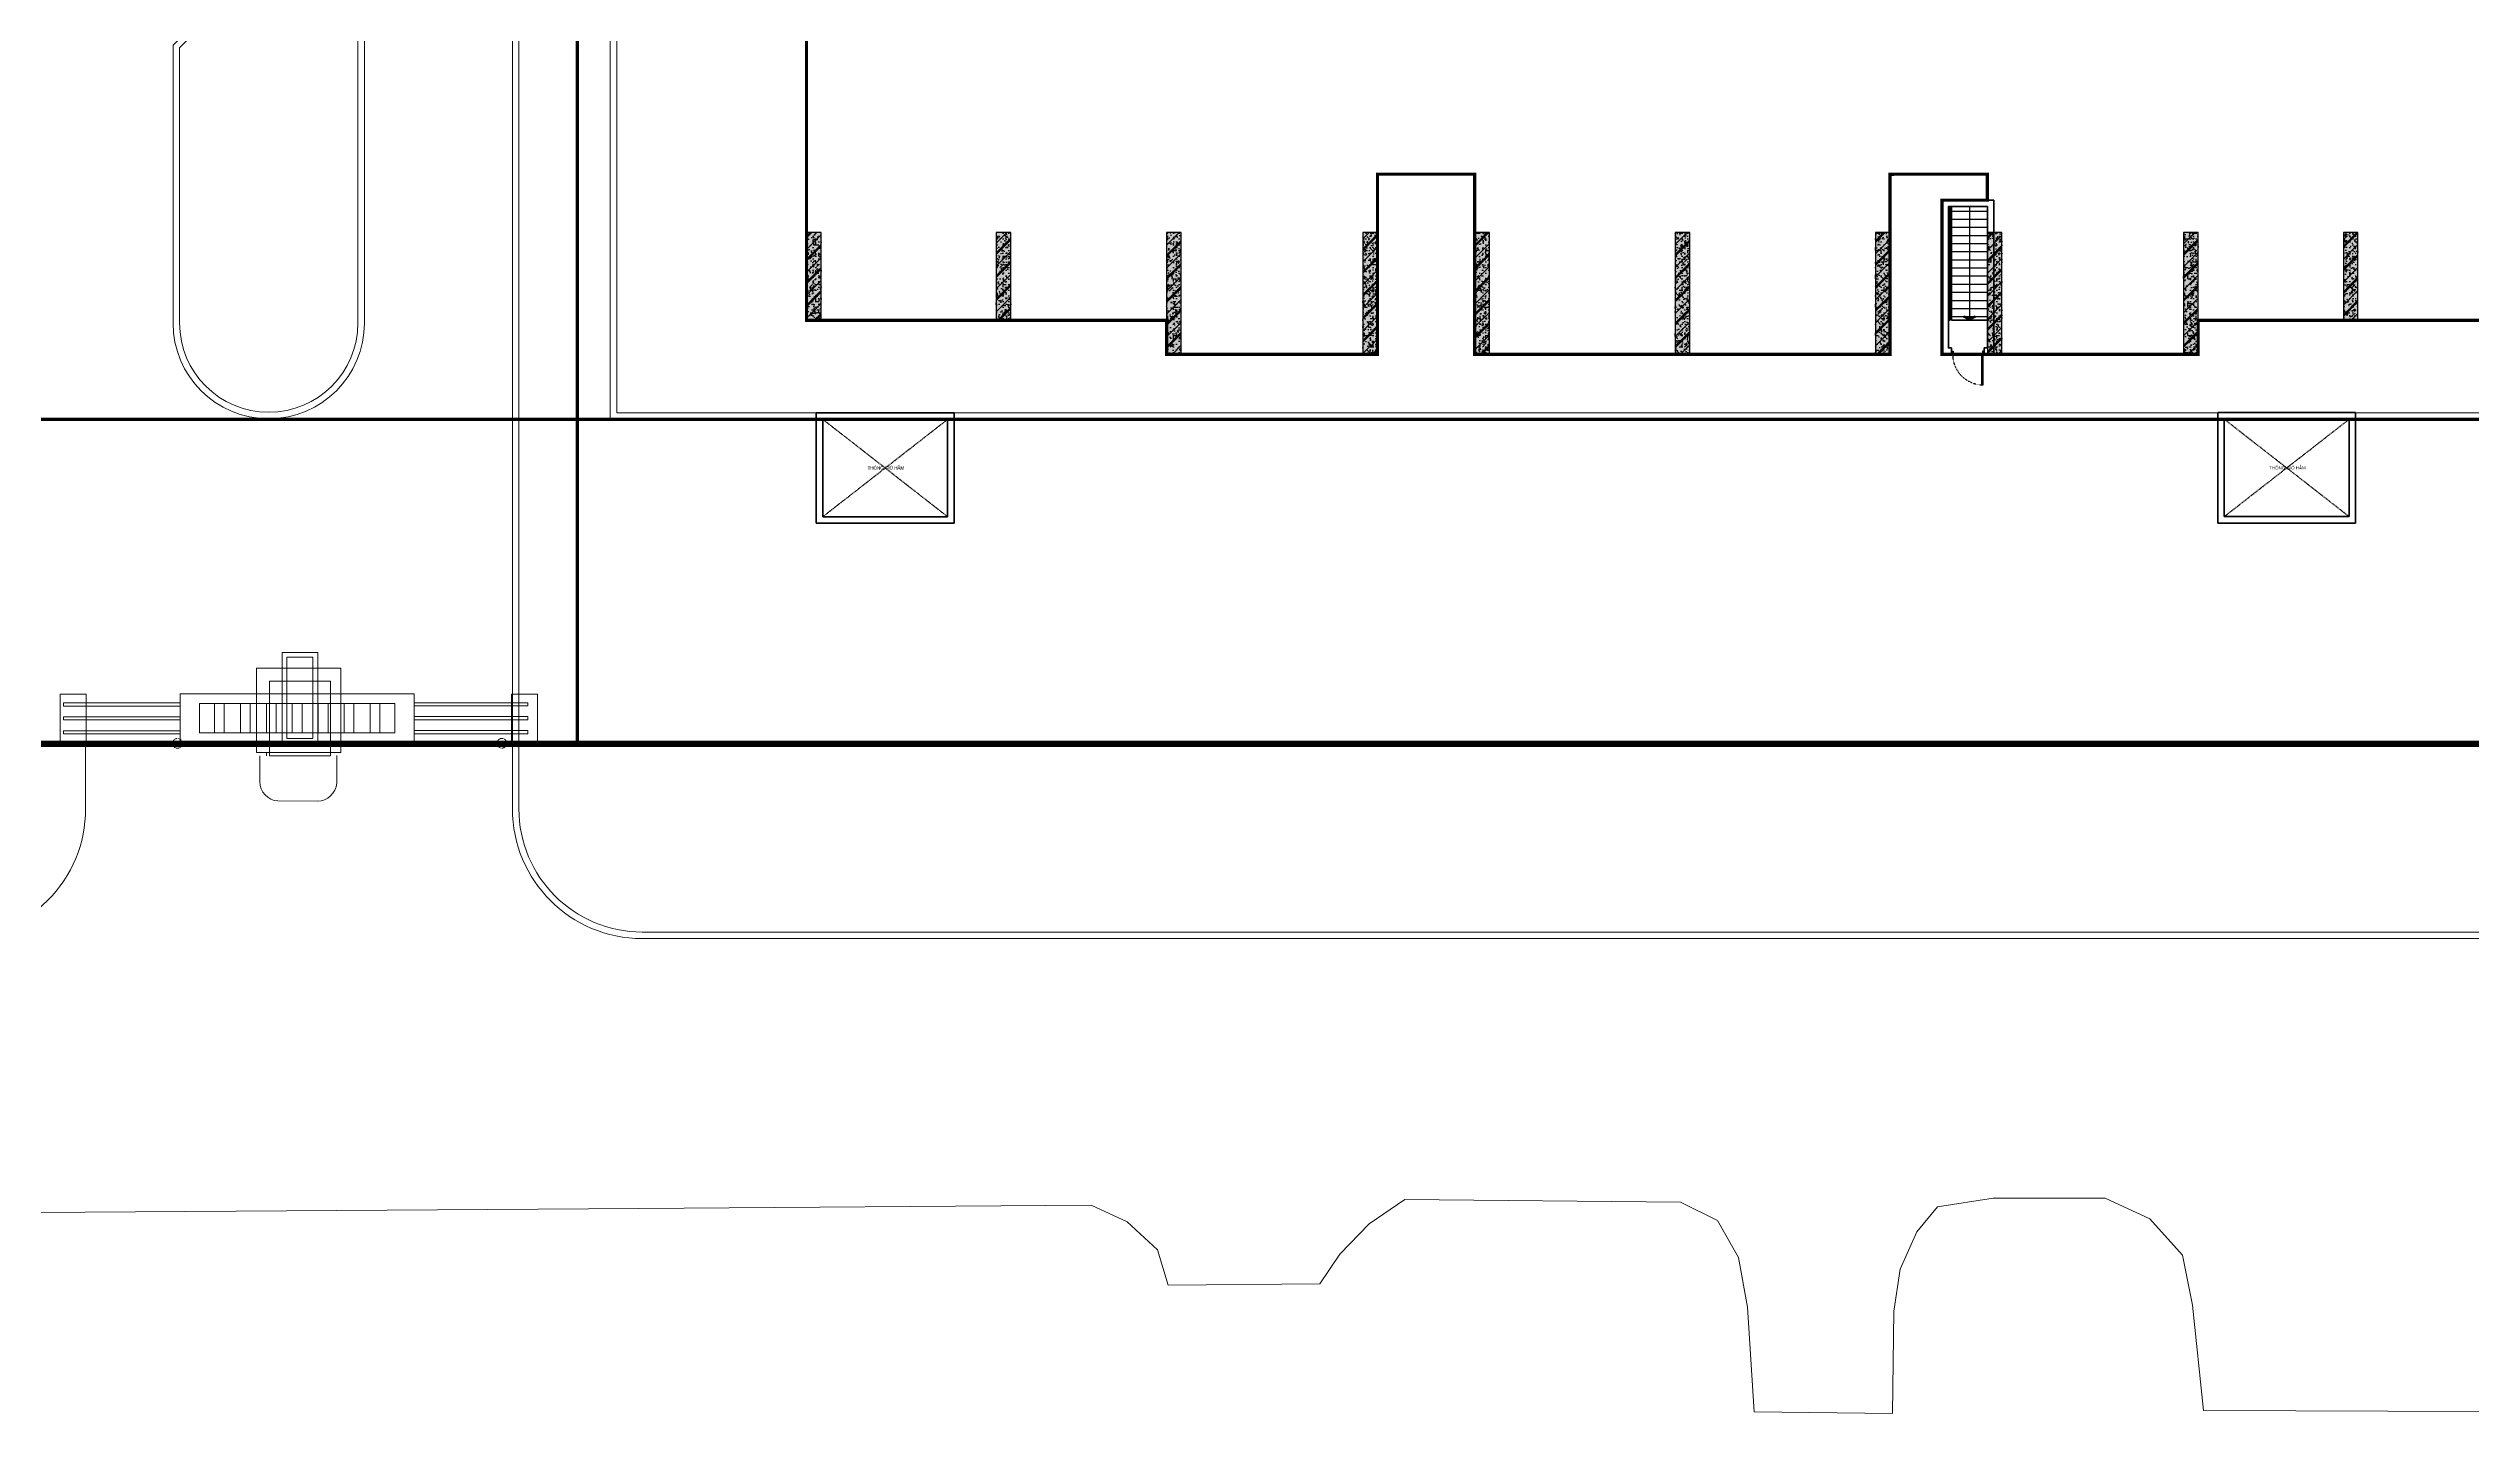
# Model space of a CAD drawing. Header units: millimetres. Extents: x 379264 to 1158416, y -283062 to 356890.
# Drawn here: x 1103129 to 1104623, y -7410 to -6569 of the extents above; entities that cross this region are included whole.
import ezdxf
from ezdxf.enums import TextEntityAlignment as Align
from ezdxf.xclip import XClip

# ---------------------------------------------------------------- set-up
doc = ezdxf.new("R2010")
doc.units = ezdxf.units.MM
doc.header["$XCLIPFRAME"] = 0
for name, pattern in [('keyplan TANG 1$0$Core 1A$0$Hidden10.5', [1.5, 1, -0.5]), ('keyplan TANG 1$0$HTT Hidden 10.5', [1.5, 1, -0.5]), ('keyplan TANG 1$0$mb tang 1 TWC$0$Hidden10.5', [1.5, 1, -0.5]), ('keyplan TANG 1$0$mb tang 1 TWC$0$Hidden21', [3, 2, -1]), ('keyplan TANG 1$0$MB_Luoi truc$1$HTT Center', [13, 10, -1, 1, -1]), ('keyplan TANG 1$0$Ranh dat$0$HTT Divide', [18, 10, -2, 1, -2, 1, -2]), ('keyplan TANG 1$0$Ranh dat$0$HTT Hidden 21', [3, 2, -1])]:
    doc.linetypes.add(name, pattern=pattern)
for name, color, linetype in [('CHI TIET THANG SAN VUON$0$DnW', 20, 'Continuous'), ('keyplan TANG 1$0$Concrete Line', 250, 'Continuous'), ('keyplan TANG 1$0$mb tang 1 TWC$0$Door', 250, 'Continuous'), ('keyplan TANG 1$0$mb tang 1 TWC$0$Staircase', 250, 'Continuous'), ('keyplan TANG 1$0$mb tang 1 TWC$0$Staircase Break', 250, 'Continuous'), ('keyplan TANG 1$0$mb tang 1 TWC$0$Staircase Direction', 250, 'Continuous'), ('keyplan TANG 1$0$mb tang 1 TWC$0$Staircase Hidden', 250, 'keyplan TANG 1$0$mb tang 1 TWC$0$Hidden21'), ('keyplan TANG 1$0$MB_Cot tang 1$0$Concrete Hatch', 250, 'Continuous'), ('keyplan TANG 1$0$MB_Cot tang 1$0$Concrete Line', 250, 'Continuous'), ('keyplan TANG 1$0$MB_Cot tang 1$0$Concrete Solid', 250, 'Continuous'), ('keyplan TANG 1$0$Opening Hidden', 250, 'keyplan TANG 1$0$Core 1A$0$Hidden10.5'), ('keyplan TANG 1$0$Opening Line', 250, 'Continuous'), ('keyplan TANG 1$0$Opening Text', 250, 'Continuous')]:
    doc.layers.add(name, color=color, linetype=linetype)
for name, color, linetype, lineweight in [('keyplan TANG 1$0$Hatch vat lieu', 250, 'Continuous', 5), ('keyplan TANG 1$0$mb tang 1 TWC$0$Net cat Tuong', 250, 'Continuous', 40), ('keyplan TANG 1$0$MB_Luoi truc$1$Luoi Truc', 250, 'keyplan TANG 1$0$MB_Luoi truc$1$HTT Center', 9), ('keyplan TANG 1$0$Net cat Tuong', 250, 'Continuous', 40), ('keyplan TANG 1$0$Net Thay khac', 250, 'Continuous', 15), ('keyplan TANG 1$0$Net thay Tuong', 250, 'Continuous', 20), ('keyplan TANG 1$0$Ranh dat$0$CGXD', 250, 'keyplan TANG 1$0$Ranh dat$0$HTT Hidden 21', 40), ('keyplan TANG 1$0$Ranh dat$0$Ranh dat', 250, 'keyplan TANG 1$0$Ranh dat$0$HTT Divide', 40)]:
    doc.layers.add(name, color=color, linetype=linetype, lineweight=lineweight)
doc.styles.add('keyplan TANG 1$0$VNI-HelveC', font='VHELVCN_0.TTF')

# ---------------------------------------------------------------- blocks, each defined once
blk = doc.blocks.new('*U1376')
at = {"layer": 'keyplan TANG 1$0$Opening Hidden'}
for p, q in [((0, 0), (3850, 3000)), ((3850, 0), (0, 3000))]:
    blk.add_line(p, q, dxfattribs=at)
at = {"layer": 'keyplan TANG 1$0$Opening Line'}
blk.add_lwpolyline([(0, 0), (3850, 5.684341886080801e-14), (3850, 3000), (0, 3000)], close=True, dxfattribs=at)
at = {"layer": 'keyplan TANG 1$0$Opening Text', "style": 'keyplan TANG 1$0$VNI-HelveC'}
blk.add_attdef('OPENING', text='', height=100, dxfattribs=at).set_placement((1947.269837250002, 1503.210084781982), align=Align.MIDDLE_CENTER)
blk = doc.blocks.new('keyplan TANG 1$0$A$Cec98b088')
at = {"layer": 'keyplan TANG 1$0$Net cat Tuong'}
for p, q in [((42948.53515204491, -1800.000698770928), (38699.50788332132, -1800.000698770928)), ((38699.50788332132, -1800.000698770928), (38699.50788332132, -5203.410133761355)), ((42748.53515204491, -2000.000698770928), (38899.50788332132, -2000.000698770928)), ((38899.50788332132, -2000.000698770928), (38899.50788332132, -5003.410133761355)), ((42748.53515204491, -5003.410133761355), (42748.53515204491, -2000.000698770928)), ((42948.53515204491, -5203.410133761355), (42948.53515204491, -1800.000698770928)), ((86151.67577267741, -1796.590187467001), (81902.64850395381, -1796.590187467001)), ((81902.64850395381, -1796.590187467001), (81902.64850395381, -5199.999622457428)), ((85951.67577267741, -1996.590187467001), (82102.64850395381, -1996.590187467001)), ((82102.64850395381, -1996.590187467001), (82102.64850395381, -4999.999622457428)), ((85951.67577267741, -4999.999622457428), (85951.67577267741, -1996.590187467001)), ((86151.67577267741, -5199.999622457428), (86151.67577267741, -1796.590187467001)), ((38699.50788332132, -5203.410133761355), (42948.53515204491, -5203.410133761355)), ((38899.50788332132, -5003.410133761355), (42748.53515204491, -5003.410133761355)), ((81902.64850395381, -5199.999622457428), (86151.67577267741, -5199.999622457428)), ((82102.64850395381, -4999.999622457428), (85951.67577267741, -4999.999622457428))]:
    blk.add_line(p, q, dxfattribs=at)
at = {"layer": 'keyplan TANG 1$0$Opening Line'}
for p in [(38899.50788332132, -5003.410133761355), (82102.64850395381, -4999.999622457428)]:
    blk.add_blockref('*U1376', p, dxfattribs=at).add_auto_attribs({'OPENING': 'THOÂNG GIOÙ HAÀM'})
blk = doc.blocks.new('keyplan TANG 1$0$mb tang 1 TWC$0$Arrow 60')
at = {"linetype": 'ByBlock', "lineweight": -2}
h = blk.add_hatch(color=0, dxfattribs=at)
h.paths.add_polyline_path([(1.875, 0.9375000000000001), (1.651393202249892, 1.384713595499924), (0, 0.5590169943748364), (-1.651393202250176, 1.384713595499924), (-1.875, 0.9375000000001494), (0, 0)], flags=17)
h.paths.add_polyline_path([(1.651393202249892, 1.384713595499925), (1.875, 0.9375), (0, 0), (-1.875, 0.9375000000001492), (-1.651393202250176, 1.384713595499925), (0, 0.5590169943748364)])
blk.add_hatch(color=0, dxfattribs=at).paths.add_polyline_path([(1.651393202249892, 1.384713595499925), (1.875, 0.9375), (0, 0), (-1.875, 0.9375000000001492), (-1.651393202250176, 1.384713595499925), (0, 0.5590169943748364)])
at = {"color": 0, "linetype": 'ByBlock', "lineweight": -2}
blk.add_lwpolyline([(1.651393202249892, 1.384713595499925), (1.875, 0.9375), (0, 0), (-1.875, 0.9375000000001492), (-1.651393202250176, 1.384713595499925), (0, 0.5590169943748364)], close=True, dxfattribs=at)
blk = doc.blocks.new('keyplan TANG 1$0$mb tang 1 TWC$0$Dot')
at = {"linetype": 'ByBlock', "lineweight": -2}
h = blk.add_hatch(color=0, dxfattribs=at)
edge = h.paths.add_edge_path()
edge.add_arc((0, 0), 0.5, 0, 360)
at = {"color": 0, "linetype": 'ByBlock', "lineweight": -2}
blk.add_line((-1.110223024625157e-16, -1), (5.551115123125783e-17, 1), dxfattribs=at)
blk.add_circle((0, 0), 0.5, dxfattribs=at)
blk = doc.blocks.new('*U172')
at = {"layer": 'keyplan TANG 1$0$mb tang 1 TWC$0$Staircase'}
h = blk.add_hatch(dxfattribs=at)
h.set_pattern_fill('_USER', color=256, scale=250, angle=90, pattern_type=0)
h.set_pattern_definition([(90, (2200, 2550), (-250, 1.530808498934192e-14), [])])
h.paths.add_polyline_path([(1200, 2550), (4950, 2550), (4950, 1450), (1200, 1450)])
h.paths.add_polyline_path([(1200, 1400), (4950, 1400), (4950, 1350), (1200, 1350)])
h.paths.add_polyline_path([(1200, 1200), (4950, 1200), (4950, 1150), (1200, 1150)])
h.paths.add_polyline_path([(1200, 1100), (4950.000000000001, 1100), (4950.000000000001, 0), (1200, 0)])
for p, q in [((0, 0), (0, 2550)), ((0, 2550), (6150, 2550)), ((1200, 1450), (1200, 2550)), ((4950, 1450), (4950, 2550)), ((1100, 1100), (1100, 1450)), ((1100, 1450), (5050, 1450)), ((1100, 1100), (5050, 1100)), ((1150, 1150), (1150, 1400)), ((1150, 1400), (5000, 1400)), ((1150, 1150), (5000, 1150)), ((1200, 1150), (1200, 1400)), ((1200, 1400), (1200, 1350)), ((1200, 1350), (4950, 1350)), ((1200, 1200), (4950, 1200)), ((1200, 1200), (1200, 1150)), ((1200, 0), (1200, 1100)), ((4950, 1150), (4950, 1400)), ((4950, 0), (4950, 1100)), ((5000, 1150), (5000, 1400)), ((5050, 1100), (5050, 1450)), ((0, 0), (6150, 0))]:
    blk.add_line(p, q, dxfattribs=at)
for points in [[(1200, 2550), (4950, 2550), (4950, 1450), (1200, 1450)], [(1200, 1400), (4950, 1400), (4950, 1350), (1200, 1350)], [(1200, 1200), (4950, 1200), (4950, 1150), (1200, 1150)], [(1200, 1100), (4950.000000000001, 1100), (4950.000000000001, 0), (1200, 0)]]:
    blk.add_lwpolyline(points, close=True, dxfattribs=at)
at = {"layer": 'keyplan TANG 1$0$mb tang 1 TWC$0$Staircase Break'}
for p, q in [((1597.852911065573, 1350), (1847.852911065573, 2550)), ((1700, 1350), (1950, 2550))]:
    blk.add_line(p, q, dxfattribs=at)
at = {"layer": 'keyplan TANG 1$0$mb tang 1 TWC$0$Staircase Direction'}
for p, q in [((599.9999999999999, 550), (599.9999999999997, 2000)), ((599.9999999999997, 2000), (5550.000000000002, 2000)), ((5550.000000000001, 550), (5550.000000000002, 2000)), ((599.9999999999999, 550), (5550.000000000001, 550))]:
    blk.add_line(p, q, dxfattribs=at)
at = {"layer": 'keyplan TANG 1$0$mb tang 1 TWC$0$Staircase Hidden'}
for p, q in [((6150, 2550), (6150, 0)), ((6150.000000000001, 1200), (6150.000000000001, 1350))]:
    blk.add_line(p, q, dxfattribs=at)
for centre, start, end in [((1200, 1350), 90, 180), ((4950.000000000001, 1350), 7.016709298534877e-15, 90), ((1200, 1200), 180, 270), ((4950.000000000001, 1200), 270, 7.016709298534877e-15)]:
    blk.add_arc(centre, 1200, start, end, dxfattribs=at)
at = {"layer": 'keyplan TANG 1$0$mb tang 1 TWC$0$Staircase Direction', "yscale": 100, "zscale": 100}
for name, p, xscale, rotation in [('keyplan TANG 1$0$mb tang 1 TWC$0$Arrow 60', (1835.416666666667, 2000), 100, 270), ('keyplan TANG 1$0$mb tang 1 TWC$0$Dot', (4950, 2000), 100, 270), ('keyplan TANG 1$0$mb tang 1 TWC$0$Arrow 60', (4950, 550), -100, 90)]:
    blk.add_blockref(name, p, dxfattribs=dict(at, xscale=xscale, rotation=rotation))
blk = doc.blocks.new('keyplan TANG 1$0$mb tang 1 TWC$0$Door 1000-1')
at = {"color": 0, "linetype": 'ByBlock'}
blk.add_lwpolyline([(30, 100), (75, 100), (75, 1040.000000000015), (30, 1040.000000000015)], close=True, dxfattribs=at)
for points in [[(50, 55), (30, 55), (30, 100), (0, 100), (0, 0), (50, 0), (50, 55)], [(950.0000000000146, 55), (970.0000000000146, 55), (970.0000000000146, 100), (1000.000000000015, 100), (1000.000000000015, 0), (950.0000000000146, 0), (950.0000000000146, 55)]]:
    blk.add_lwpolyline(points, dxfattribs=at)
at = {"color": 0, "linetype": 'keyplan TANG 1$0$mb tang 1 TWC$0$Hidden10.5'}
blk.add_arc((30, 100), 940.0000000000146, 0, 90, dxfattribs=at)
blk = doc.blocks.new('*U1422')
at = {"layer": 'keyplan TANG 1$0$mb tang 1 TWC$0$Door'}
blk.add_blockref('keyplan TANG 1$0$mb tang 1 TWC$0$Door 1000-1', (0, 0), dxfattribs=at)
blk = doc.blocks.new('*U38')
at = {"layer": 'keyplan TANG 1$0$MB_Cot tang 1$0$Concrete Hatch'}
h = blk.add_hatch(dxfattribs=at)
h.set_pattern_fill('CONCRETE', color=256, scale=50, style=0, pattern_type=2)
h.set_pattern_definition([(45, (100, -2150), (-176.7766952966369, 176.7766952966369), []), (45, (100, -2100), (-353.5533905932737, 353.5533905932738), []), (49.99999999999999, (100, -2150), (358.6300913003767, -31.37606749129755), [37.5, -412.5]), (355, (100, -2150), (-69.3756668065, 376.0960668500059), [30, -330]), (100.4514, (129.88584, -2152.614669999999), (289.2546908570108, 344.7197710304768), [31.870095, -350.571056]), (46.18420000000001, (100, -2050), (533.6205243128222, -82.75950716450905), [56.25, -618.75]), (96.6356, (144.4683725, -2056.8966535), (467.3313527743517, 487.0589354502209), [47.805144, -525.8565]), (351.1842, (100, -2050), (467.3309725668136, 487.0593004626623), [45, -495]), (21, (150, -2075), (298.4535260592309, -201.3094453326694), [37.5, -412.5]), (326.0000000000001, (150, -2075), (121.6576659607909, 362.5750225234265), [30, -330]), (71.4514, (174.8711165, -2091.775803), (420.111314290745, 161.2652483549762), [31.870095, -350.571056]), (37.50000000000001, (100, -2150), (6.079927658645334, 166.4469269156558), [0, -326, 0, -335, 0, -331.25]), (7.499999999999999, (100, -2150), (131.5347687210743, 197.2058559411801), [0, -191, 0, -318.5, 0, -126.25]), (327.5, (-11.5, -2150), (266.9112180862045, -11.2774358671899), [0, -125, 0, -390, 0, -517.5]), (317.5, (-61.5, -2150), (291.5930846711931, 50.05249116615882), [0, -162.5, 0, -259, 0, -367.5]), (0, (275, -1975), (0, 875), [87.5, -787.5]), (0, (537.5, -1800), (0, 875), [87.5, -787.5]), (0, (362.5, -1450), (0, 875), [87.5, -350, 87.5, -350]), (90, (275, -1975), (-875, 5.35782974626967e-14), [87.5, -787.5]), (90, (362.5, -1450), (-875, 5.35782974626967e-14), [87.5, -787.5]), (90, (625, -1800), (-875, 5.35782974626967e-14), [87.5, -787.5]), (90, (800, -1537.5), (-875, 5.35782974626967e-14), [87.5, -787.5]), (135, (362.5, -1975), (-875.016357447105, 8.881784197001252e-14), [123.76, -1113.7]), (135, (450, -1450), (-875.016357447105, 8.881784197001252e-14), [123.76, -1113.7]), (45, (537.5, -1800), (8.881784197001252e-14, 875.016357447105), [123.76, -247.485, 123.76, -742.455]), (0, (-75, -2150), (87.5, 87.5), [-175, 0])])
h.paths.add_polyline_path([(-150, 300), (-150, -2400), (300, -2400), (300, 300)])
at = {"layer": 'keyplan TANG 1$0$MB_Cot tang 1$0$Concrete Solid'}
blk.add_hatch(color=256, dxfattribs=at).paths.add_polyline_path([(-150, 300), (-150, -2400), (300, -2400), (300, 300)])
at = {"layer": 'keyplan TANG 1$0$MB_Cot tang 1$0$Concrete Line'}
blk.add_lwpolyline([(-150, 300), (-150, -2400), (300, -2400), (300, 300)], close=True, dxfattribs=at)
blk = doc.blocks.new('*U1382')
at = {"layer": 'keyplan TANG 1$0$MB_Cot tang 1$0$Concrete Hatch'}
h = blk.add_hatch(dxfattribs=at)
h.set_pattern_fill('CONCRETE', color=256, scale=50, style=0, pattern_type=2)
h.set_pattern_definition([(45, (0, -1100), (-176.7766952966369, 176.7766952966369), []), (45, (0, -1050), (-353.5533905932737, 353.5533905932738), []), (49.99999999999999, (0, -1100), (358.6300913003767, -31.37606749129755), [37.5, -412.5]), (355, (0, -1100), (-69.3756668065, 376.0960668500059), [30, -330]), (100.4514, (29.88584, -1102.614669999999), (289.2546908570108, 344.7197710304768), [31.870095, -350.571056]), (46.18420000000001, (0, -999.9999999999995), (533.6205243128222, -82.75950716450905), [56.25, -618.75]), (96.6356, (44.46837249999999, -1006.8966535), (467.3313527743517, 487.0589354502209), [47.805144, -525.8565]), (351.1842, (0, -999.9999999999995), (467.3309725668136, 487.0593004626623), [45, -495]), (21, (50, -1025), (298.4535260592309, -201.3094453326694), [37.5, -412.5]), (326.0000000000001, (50, -1025), (121.6576659607909, 362.5750225234265), [30, -330]), (71.4514, (74.8711165, -1041.775803), (420.111314290745, 161.2652483549762), [31.870095, -350.571056]), (37.50000000000001, (0, -1100), (6.079927658645334, 166.4469269156558), [0, -326, 0, -335, 0, -331.25]), (7.499999999999999, (0, -1100), (131.5347687210743, 197.2058559411801), [0, -191, 0, -318.5, 0, -126.25]), (327.5, (-111.5, -1100), (266.9112180862045, -11.2774358671899), [0, -125, 0, -390, 0, -517.5]), (317.5, (-161.5, -1100), (291.5930846711931, 50.05249116615882), [0, -162.5, 0, -259, 0, -367.5]), (0, (175, -924.9999999999995), (0, 875), [87.5, -787.5]), (0, (437.5, -749.9999999999995), (0, 875), [87.5, -787.5]), (0, (262.5, -399.9999999999995), (0, 875), [87.5, -350, 87.5, -350]), (90, (175, -924.9999999999995), (-875, 5.35782974626967e-14), [87.5, -787.5]), (90, (262.5, -399.9999999999995), (-875, 5.35782974626967e-14), [87.5, -787.5]), (90, (525, -749.9999999999995), (-875, 5.35782974626967e-14), [87.5, -787.5]), (90, (700, -487.4999999999995), (-875, 5.35782974626967e-14), [87.5, -787.5]), (135, (262.5, -924.9999999999995), (-875.016357447105, 8.881784197001252e-14), [123.76, -1113.7]), (135, (350, -399.9999999999995), (-875.016357447105, 8.881784197001252e-14), [123.76, -1113.7]), (45, (437.5, -749.9999999999995), (8.881784197001252e-14, 875.016357447105), [123.76, -247.485, 123.76, -742.455]), (0, (-175, -1100), (87.5, 87.5), [-175, 0])])
h.paths.add_polyline_path([(-200, 1350), (-200, -2400), (250, -2400), (250, 1350)])
at = {"layer": 'keyplan TANG 1$0$MB_Cot tang 1$0$Concrete Solid'}
blk.add_hatch(color=256, dxfattribs=at).paths.add_polyline_path([(-200, 1350), (-200, -2400), (250, -2400), (250, 1350)])
at = {"layer": 'keyplan TANG 1$0$MB_Cot tang 1$0$Concrete Line'}
blk.add_lwpolyline([(-200, 1350), (-200, -2400), (250, -2400), (250, 1350)], close=True, dxfattribs=at)
blk = doc.blocks.new('*U1379')
at = {"layer": 'keyplan TANG 1$0$MB_Cot tang 1$0$Concrete Hatch'}
h = blk.add_hatch(dxfattribs=at)
h.set_pattern_fill('CONCRETE', color=256, scale=50, style=0, pattern_type=2)
h.set_pattern_definition([(45, (-200, -1100), (-176.7766952966369, 176.7766952966369), []), (45, (-200, -1050), (-353.5533905932737, 353.5533905932738), []), (49.99999999999999, (-200, -1100), (358.6300913003767, -31.37606749129755), [37.5, -412.5]), (355, (-200, -1100), (-69.3756668065, 376.0960668500059), [30, -330]), (100.4514, (-170.11416, -1102.614669999999), (289.2546908570108, 344.7197710304768), [31.870095, -350.571056]), (46.18420000000001, (-200, -999.9999999999995), (533.6205243128222, -82.75950716450905), [56.25, -618.75]), (96.6356, (-155.5316275, -1006.8966535), (467.3313527743517, 487.0589354502209), [47.805144, -525.8565]), (351.1842, (-200, -999.9999999999995), (467.3309725668136, 487.0593004626623), [45, -495]), (21, (-150, -1025), (298.4535260592309, -201.3094453326694), [37.5, -412.5]), (326.0000000000001, (-150, -1025), (121.6576659607909, 362.5750225234265), [30, -330]), (71.4514, (-125.1288835, -1041.775803), (420.111314290745, 161.2652483549762), [31.870095, -350.571056]), (37.50000000000001, (-200, -1100), (6.079927658645334, 166.4469269156558), [0, -326, 0, -335, 0, -331.25]), (7.499999999999999, (-200, -1100), (131.5347687210743, 197.2058559411801), [0, -191, 0, -318.5, 0, -126.25]), (327.5, (-311.5, -1100), (266.9112180862045, -11.2774358671899), [0, -125, 0, -390, 0, -517.5]), (317.5, (-361.5, -1100), (291.5930846711931, 50.05249116615882), [0, -162.5, 0, -259, 0, -367.5]), (0, (-25, -924.9999999999995), (0, 875), [87.5, -787.5]), (0, (237.5, -749.9999999999995), (0, 875), [87.5, -787.5]), (0, (62.5, -399.9999999999995), (0, 875), [87.5, -350, 87.5, -350]), (90, (-25, -924.9999999999995), (-875, 5.35782974626967e-14), [87.5, -787.5]), (90, (62.5, -399.9999999999995), (-875, 5.35782974626967e-14), [87.5, -787.5]), (90, (325, -749.9999999999995), (-875, 5.35782974626967e-14), [87.5, -787.5]), (90, (500, -487.4999999999995), (-875, 5.35782974626967e-14), [87.5, -787.5]), (135, (62.5, -924.9999999999995), (-875.016357447105, 8.881784197001252e-14), [123.76, -1113.7]), (135, (150, -399.9999999999995), (-875.016357447105, 8.881784197001252e-14), [123.76, -1113.7]), (45, (237.5, -749.9999999999995), (8.881784197001252e-14, 875.016357447105), [123.76, -247.485, 123.76, -742.455]), (0, (-375, -1100), (87.5, 87.5), [-175, 0])])
h.paths.add_polyline_path([(-300, 1350), (-300, -2400), (150, -2400), (150, 1350)])
at = {"layer": 'keyplan TANG 1$0$MB_Cot tang 1$0$Concrete Solid'}
blk.add_hatch(color=256, dxfattribs=at).paths.add_polyline_path([(-300, 1350), (-300, -2400), (150, -2400), (150, 1350)])
at = {"layer": 'keyplan TANG 1$0$MB_Cot tang 1$0$Concrete Line'}
blk.add_lwpolyline([(-300, 1350), (-300, -2400), (150, -2400), (150, 1350)], close=True, dxfattribs=at)
blk = doc.blocks.new('*U39')
at = {"layer": 'keyplan TANG 1$0$MB_Cot tang 1$0$Concrete Hatch'}
h = blk.add_hatch(dxfattribs=at)
h.set_pattern_fill('CONCRETE', color=256, scale=50, style=0, pattern_type=2)
h.set_pattern_definition([(45, (-100, -1100), (-176.7766952966369, 176.7766952966369), []), (45, (-100, -1050), (-353.5533905932737, 353.5533905932738), []), (49.99999999999999, (-100, -1100), (358.6300913003767, -31.37606749129755), [37.5, -412.5]), (355, (-100, -1100), (-69.3756668065, 376.0960668500059), [30, -330]), (100.4514, (-70.11416, -1102.614669999999), (289.2546908570108, 344.7197710304768), [31.870095, -350.571056]), (46.18420000000001, (-100, -999.9999999999995), (533.6205243128222, -82.75950716450905), [56.25, -618.75]), (96.6356, (-55.53162750000001, -1006.8966535), (467.3313527743517, 487.0589354502209), [47.805144, -525.8565]), (351.1842, (-100, -999.9999999999995), (467.3309725668136, 487.0593004626623), [45, -495]), (21, (-50, -1025), (298.4535260592309, -201.3094453326694), [37.5, -412.5]), (326.0000000000001, (-50, -1025), (121.6576659607909, 362.5750225234265), [30, -330]), (71.4514, (-25.1288835, -1041.775803), (420.111314290745, 161.2652483549762), [31.870095, -350.571056]), (37.50000000000001, (-100, -1100), (6.079927658645334, 166.4469269156558), [0, -326, 0, -335, 0, -331.25]), (7.499999999999999, (-100, -1100), (131.5347687210743, 197.2058559411801), [0, -191, 0, -318.5, 0, -126.25]), (327.5, (-211.5, -1100), (266.9112180862045, -11.2774358671899), [0, -125, 0, -390, 0, -517.5]), (317.5, (-261.5, -1100), (291.5930846711931, 50.05249116615882), [0, -162.5, 0, -259, 0, -367.5]), (0, (75, -924.9999999999995), (0, 875), [87.5, -787.5]), (0, (337.5, -749.9999999999995), (0, 875), [87.5, -787.5]), (0, (162.5, -399.9999999999995), (0, 875), [87.5, -350, 87.5, -350]), (90, (75, -924.9999999999995), (-875, 5.35782974626967e-14), [87.5, -787.5]), (90, (162.5, -399.9999999999995), (-875, 5.35782974626967e-14), [87.5, -787.5]), (90, (425, -749.9999999999995), (-875, 5.35782974626967e-14), [87.5, -787.5]), (90, (600, -487.4999999999995), (-875, 5.35782974626967e-14), [87.5, -787.5]), (135, (162.5, -924.9999999999995), (-875.016357447105, 8.881784197001252e-14), [123.76, -1113.7]), (135, (250, -399.9999999999995), (-875.016357447105, 8.881784197001252e-14), [123.76, -1113.7]), (45, (337.5, -749.9999999999995), (8.881784197001252e-14, 875.016357447105), [123.76, -247.485, 123.76, -742.455]), (0, (-275, -1100), (87.5, 87.5), [-175, 0])])
h.paths.add_polyline_path([(-250, 1350), (-250, -2400), (200, -2400), (200, 1350)])
at = {"layer": 'keyplan TANG 1$0$MB_Cot tang 1$0$Concrete Solid'}
blk.add_hatch(color=256, dxfattribs=at).paths.add_polyline_path([(-250, 1350), (-250, -2400), (200, -2400), (200, 1350)])
at = {"layer": 'keyplan TANG 1$0$MB_Cot tang 1$0$Concrete Line'}
blk.add_lwpolyline([(-250, 1350), (-250, -2400), (200, -2400), (200, 1350)], close=True, dxfattribs=at)
blk = doc.blocks.new('*U1384')
at = {"layer": 'keyplan TANG 1$0$MB_Cot tang 1$0$Concrete Hatch'}
h = blk.add_hatch(dxfattribs=at)
h.set_pattern_fill('CONCRETE', color=256, scale=50, style=0, pattern_type=2)
h.set_pattern_definition([(45, (-199.9999999995343, -2150), (-176.7766952966369, 176.7766952966369), []), (45, (-199.9999999995343, -2100), (-353.5533905932737, 353.5533905932738), []), (49.99999999999999, (-199.9999999995343, -2150), (358.6300913003767, -31.37606749129755), [37.5, -412.5]), (355, (-199.9999999995343, -2150), (-69.3756668065, 376.0960668500059), [30, -330]), (100.4514, (-170.1141599995343, -2152.614669999999), (289.2546908570108, 344.7197710304768), [31.870095, -350.571056]), (46.18420000000001, (-199.9999999995343, -2050), (533.6205243128222, -82.75950716450905), [56.25, -618.75]), (96.6356, (-155.5316274995344, -2056.8966535), (467.3313527743517, 487.0589354502209), [47.805144, -525.8565]), (351.1842, (-199.9999999995343, -2050), (467.3309725668136, 487.0593004626623), [45, -495]), (21, (-149.9999999995343, -2075), (298.4535260592309, -201.3094453326694), [37.5, -412.5]), (326.0000000000001, (-149.9999999995343, -2075), (121.6576659607909, 362.5750225234265), [30, -330]), (71.4514, (-125.1288834995343, -2091.775803), (420.111314290745, 161.2652483549762), [31.870095, -350.571056]), (37.50000000000001, (-199.9999999995343, -2150), (6.079927658645334, 166.4469269156558), [0, -326, 0, -335, 0, -331.25]), (7.499999999999999, (-199.9999999995343, -2150), (131.5347687210743, 197.2058559411801), [0, -191, 0, -318.5, 0, -126.25]), (327.5, (-311.4999999995343, -2150), (266.9112180862045, -11.2774358671899), [0, -125, 0, -390, 0, -517.5]), (317.5, (-361.4999999995343, -2150), (291.5930846711931, 50.05249116615882), [0, -162.5, 0, -259, 0, -367.5]), (0, (-24.99999999953434, -1975), (0, 875), [87.5, -787.5]), (0, (237.5000000004657, -1800), (0, 875), [87.5, -787.5]), (0, (62.50000000046566, -1450), (0, 875), [87.5, -350, 87.5, -350]), (90, (-24.99999999953434, -1975), (-875, 5.35782974626967e-14), [87.5, -787.5]), (90, (62.50000000046566, -1450), (-875, 5.35782974626967e-14), [87.5, -787.5]), (90, (325.0000000004657, -1800), (-875, 5.35782974626967e-14), [87.5, -787.5]), (90, (500.0000000004657, -1537.5), (-875, 5.35782974626967e-14), [87.5, -787.5]), (135, (62.50000000046566, -1975), (-875.016357447105, 8.881784197001252e-14), [123.76, -1113.7]), (135, (150.0000000004657, -1450), (-875.016357447105, 8.881784197001252e-14), [123.76, -1113.7]), (45, (237.5000000004657, -1800), (8.881784197001252e-14, 875.016357447105), [123.76, -247.485, 123.76, -742.455]), (0, (-374.9999999995343, -2150), (87.5, 87.5), [-175, 0])])
h.paths.add_polyline_path([(-300, 300), (-300, -2400), (150.0000000004657, -2400), (150.0000000004657, 300)])
at = {"layer": 'keyplan TANG 1$0$MB_Cot tang 1$0$Concrete Solid'}
blk.add_hatch(color=256, dxfattribs=at).paths.add_polyline_path([(-300, 300), (-300, -2400), (150.0000000004657, -2400), (150.0000000004657, 300)])
at = {"layer": 'keyplan TANG 1$0$MB_Cot tang 1$0$Concrete Line'}
blk.add_lwpolyline([(-300, 300), (-300, -2400), (150.0000000004657, -2400), (150.0000000004657, 300)], close=True, dxfattribs=at)
blk = doc.blocks.new('keyplan TANG 1')
at = {"color": 7, "const_width": 100}
blk.add_lwpolyline([(38399.99999856706, 10450.00000000032), (38399.99999856704, 1049.999999999651), (49499.99985265901, 1049.999824087034), (49499.99983601863, -3.48791218129918e-10), (55999.99983612545, -0.0001030122411975753), (55999.99992408179, 5549.999902939232), (58999.99992433297, 5549.999854121531), (59000, -0.0001458784709029715), (71800.00033951392, -0.0001458784709029715), (71800.00025155763, 5549.999855395316), (74800.00007964279, 5549.999902939265), (74800.00007964279, 4750.000005206275), (73400.00016417798, 4750.000005206275), (73400.00016417798, 5.206282366998494e-06), (81300.00016745443, -3.48791218129918e-10), (81299.99999826393, 1049.999997078725), (92150, 1049.999996138156)], dxfattribs=at)
at = {"layer": 'keyplan TANG 1$0$Hatch vat lieu'}
for p, q in [((16216.07920868857, -11983.23345514238), (18859.26710015476, -11983.23345514238)), ((19158.38205673149, -11989.95602736439), (28858.94738280493, -11983.23345514238)), ((29333.78691496257, -11989.99542043408), (19158.38205673149, -11989.95602736439)), ((28858.94738280493, -11983.23345514238), (19158.62665485345, -11983.23345514238)), ((19158.62665485357, -11983.23345514238), (22233.78691496269, -11983.23345514238)), ((21749.66833573393, -12265.63338829813), (21749.66833573393, -12365.63338829813)), ((23333.78691496269, -11983.23345514238), (28858.94738280493, -11983.23345514238)), ((23722.10513374372, -12265.63338829813), (23722.10513374372, -12365.63338829813))]:
    blk.add_line(p, q, dxfattribs=at)
blk.add_lwpolyline([(31332.63970432585, 66149.99999996134, 0.4142135623741486), (29532.65148822679, 64349.98821613107), (29532.70405080349, 56320.99201630855, 0.1989101837500562), (31231.47711003157, 52219.81826545038), (35712.55403423718, 47738.72471202427, -0.1989309245369467), (37528.48383966649, 43354.21659927729), (37527.55933140022, 30734.44341806596, -0.1988939355389073), (35711.61114506421, 26350.82533238595), (31231.74668462484, 21870.98181234725, 0.1989146761968202), (29532.95643035488, 17769.71492596742), (29533.16441393636, -14000.0248770566, 0.4142116449216847), (33333.16441386087, -17799.99999999689), (105549.8483799274, -17799.99999988393, 0.4142148965818616), (109349.8483798821, -13999.98268984523), (109349.5903824269, 42637.13910042669, 0.1989117909172796), (107650.8001280504, 46738.34159603139), (103168.861177274, 51220.25959671056, -0.1988939355264564), (101352.912990938, 55603.87768203064), (101351.9884827284, 67603.43737283116, -0.1989309245650988), (103167.9182883246, 71987.94624309614)], format="xyb", dxfattribs=at)
blk.add_lwpolyline([(24573.0258725778, 14939.65838047711), (24573.02578820477, 964.425705563568, -1), (19073.02599257503, 964.425704064488), (19073.02599257507, 9439.658500474237)], format="xyb", close=True, dxfattribs=at)
blk.add_lwpolyline([(38699.50788332132, -1800.000698771038), (42948.53515204491, -1800.000698771038), (42948.53515204491, -5203.410133761464), (38699.50788332132, -5203.410133761464)], close=True, dxfattribs=at)
at = {"layer": 'keyplan TANG 1$0$Hatch vat lieu', "flags": 128}
for points in [[(21449.66833573393, -9665.633388298127), (24049.66833573404, -9665.633388298127), (24049.66833573404, -12265.63338829813), (21449.66833573393, -12265.63338829813)], [(22233.78691496269, -9184.75676926822), (23333.78691496257, -9184.75676926822), (23333.78691496257, -11987.41292506029), (22233.78691496269, -11987.41292506029)], [(22233.78691496269, -9184.75676926822), (23333.78691496257, -9184.75676926822), (23333.78691496257, -11987.41292506029), (22233.78691496269, -11987.41292506029)], [(22383.78691496269, -11837.41292506029), (23183.78691496257, -11837.41292506029), (23183.78691496257, -9334.75676926822), (22383.78691496269, -9334.75676926822)], [(22383.78691496269, -9334.75676926822), (23183.78691496257, -9334.75676926822), (23183.78691496257, -11837.41292506029), (22383.78691496269, -11837.41292506029)], [(21849.66833573393, -10065.63338829813), (23722.10513374372, -10065.63338829813), (23722.10513374372, -12365.63338829813), (21849.66833573393, -12365.63338829813)], [(15391.37310272489, -10465.63338829813), (16191.37310272489, -10465.63338829813), (16191.37310272489, -11965.63338829813), (15391.37310272489, -11965.63338829813)], [(15491.37310272489, -10735.63338829813), (19091.37310272489, -10735.63338829813), (19091.37310272489, -10835.63338829813), (15491.37310272489, -10835.63338829813)], [(15491.37310272489, -11165.63338829813), (19091.37310272489, -11165.63338829813), (19091.37310272489, -11265.63338829813), (15491.37310272489, -11265.63338829813)], [(19091.37310272489, -10463.28569397432), (26307.9635687418, -10463.28569397432), (26307.9635687418, -11963.28569397432), (19091.37310272489, -11963.28569397432)], [(19691.37310272501, -10763.28569397432), (25707.9635687418, -10763.28569397432), (25707.9635687418, -11663.28569397432), (19691.37310272501, -11663.28569397432)], [(20149.66833573346, -10763.28569397432), (20449.66833573346, -10763.28569397432), (20449.66833573346, -11663.28569397432), (20149.66833573346, -11663.28569397432)], [(20949.66833573346, -10763.28569397432), (21249.66833573346, -10763.28569397432), (21249.66833573346, -11663.28569397432), (20949.66833573346, -11663.28569397432)], [(21749.66833573346, -10763.28569397432), (22049.66833573346, -10763.28569397432), (22049.66833573346, -11663.28569397432), (21749.66833573346, -11663.28569397432)], [(22549.66833573346, -10763.28569397432), (22849.66833573346, -10763.28569397432), (22849.66833573346, -11663.28569397432), (22549.66833573346, -11663.28569397432)], [(23349.66833573346, -10763.28569397432), (23649.66833573346, -10763.28569397432), (23649.66833573346, -11663.28569397432), (23349.66833573346, -11663.28569397432)], [(24149.66833573346, -10763.28569397432), (24449.66833573346, -10763.28569397432), (24449.66833573346, -11663.28569397432), (24149.66833573346, -11663.28569397432)], [(24949.66833573346, -10763.28569397432), (25249.66833573346, -10763.28569397432), (25249.66833573346, -11663.28569397432), (24949.66833573346, -11663.28569397432)], [(26307.9635687418, -10733.28569397432), (29807.9635687418, -10733.28569397432), (29807.9635687418, -10833.28569397432), (26307.9635687418, -10833.28569397432)], [(26307.9635687418, -11163.28569397432), (29807.9635687418, -11163.28569397432), (29807.9635687418, -11263.28569397432), (26307.9635687418, -11263.28569397432)], [(29307.96356874308, -10465.63338829813), (30107.9635687418, -10465.63338829813), (30107.9635687418, -11965.63338829813), (29307.96356874308, -11965.63338829813)], [(15491.37310272489, -11595.63338829813), (19091.37310272489, -11595.63338829813), (19091.37310272489, -11695.63338829813), (15491.37310272489, -11695.63338829813)], [(26307.9635687418, -11593.28569397432), (29807.9635687418, -11593.28569397432), (29807.9635687418, -11693.28569397432), (26307.9635687418, -11693.28569397432)]]:
    blk.add_lwpolyline(points, close=True, dxfattribs=at)
blk.add_lwpolyline([(21549.66833573404, -12365.63338829743), (21549.66833573393, -13165.8159912283, 0.3942564556881231), (22104.30850136989, -13762.22969490945), (23321.98843287105, -13765.63228137817, 0.3907314976611092), (23918.71166397107, -13210.32349124746), (23922.10674615227, -12364.83029376823)], format="xyb", dxfattribs=at)
at = {"layer": 'keyplan TANG 1$0$Hatch vat lieu', "linetype": 'keyplan TANG 1$0$HTT Hidden 10.5'}
for centre, start, end in [((19008.94687750411, -11985.66578765798), 0, 180), ((29008.94738280493, -11983.23345514192), 0, 180), ((19008.94687750411, -11985.66578765798), 180, 0), ((29008.94738280493, -11983.23345514192), 180, 0)]:
    blk.add_arc(centre, 150, start, end, dxfattribs=at)
at = {"layer": 'keyplan TANG 1$0$mb tang 1 TWC$0$Door'}
blk.add_line((73700.00016417798, 5.206282366998494e-06), (74700.00016417798, 5.206275091040879e-06), dxfattribs=at)
at = {"layer": 'keyplan TANG 1$0$mb tang 1 TWC$0$Net cat Tuong'}
for p, q in [((73700.00016417798, 5.206282366998494e-06), (73700.00016417798, 200.0000052062751)), ((74700.00016417798, 5.206275091040879e-06), (74700.00016417798, 200.0000052062751))]:
    blk.add_line(p, q, dxfattribs=at)
for points in [[(73700.00016417798, 5.206282366998494e-06), (73400.00016417798, 5.206282366998494e-06), (73400.00016417798, 4750.000005206275), (75000.00016417798, 4750.000005206275), (75000.00016417798, 5.206275091040879e-06), (74700.00016417798, 5.206275091040879e-06)], [(73700.00016417798, 200.0000052062751), (73600.00016417798, 200.0000052062824), (73600.00016417798, 4550.000005206275), (74800.00016417798, 4550.000005206275), (74800.00016417798, 200.0000052062751), (74700.00016417798, 200.0000052062751)]]:
    blk.add_lwpolyline(points, dxfattribs=at)
at = {"layer": 'keyplan TANG 1$0$MB_Luoi truc$1$Luoi Truc'}
blk.add_line((107550.0000007179, -2000.000000000116), (-120717.0351057016, -2000.000000000116), dxfattribs=at)
at = {"layer": 'keyplan TANG 1$0$Net Thay khac'}
for points in [[(89988.39430525876, -32572.28185831333), (81465.43589411653, -32544.16210997428), (81119.32975441194, -29299.25633234854), (80820.68793070293, -27754.94854962404), (79808.03664857126, -26634.97534407253), (78427.47303670621, -26002.79641781325), (74977.39129830874, -25997.36781058784), (73259.29848398245, -26270.49708088065), (72629.57879543281, -27034.34199457194), (72115.24769212282, -28182.77707562919), (71917.55632302142, -29481.35782017137), (71871.83528897143, -32634.66898545201), (67611.48850168264, -32585.57843214597), (67409.09089744068, -29354.58192172225), (67134.41225294746, -27827.4937822255), (66477.96206237352, -26690.30977064694), (65338.14933142043, -26127.70219282384), (56846.97136343992, -26042.66995507057), (55746.80026169098, -26786.2102049547), (54842.70735146082, -27721.27318778957), (54226.3826447574, -28641.80698776568), (49551.82545250631, -28681.69465988452), (49222.43911553896, -27587.39096293921), (48288.62486095703, -26730.12330168809), (47178.18205282069, -26218.44794043477), (33229.54806396342, -26313.69934103961)], [(-102599.4005776984, -26800.15351298029), (-38126.68750212016, -26672.37785668249), (-37013.00211260514, -27185.82630443151), (-36117.16533019627, -27901.62659163351), (-35587.72617169144, -28655.59218400295), (-29852.75251381518, -28710.35898716326), (-29254.65560760768, -27790.4881647038), (-28286.10050711269, -26942.78219773943), (-27266.8111662888, -26493.12866508539), (-12862.4399091159, -26431.52545463617), (-11822.02350497665, -26915.11151876624), (-11045.12127731415, -27785.71832198973), (-10614.71722820261, -28735.53916452403), (-5048.240007697139, -28776.32705460067), (-4450.143101256806, -27856.45623209651), (-3481.588000761811, -27008.75026541526), (-2462.221985547338, -26559.05992923255), (33229.54806396319, -26313.69934103961)]]:
    blk.add_lwpolyline(points, dxfattribs=at)
for points in [[(31332.6383950078, 66349.99999995704, 0.414213562374147), (29332.65148823107, 64349.98690681231), (29332.70405080778, 56320.99070698979, 0.1989101837500564), (31090.05549138854, 52078.39717161926), (35571.13241559416, 47597.30361819317, -0.1989309245369468), (37328.48384020317, 43354.23125101866), (37327.5593319369, 30734.45806980733, -0.1988939355389075), (35570.19011935366, 26492.24701914925), (31090.32565891429, 22012.40349911054, 0.1989146761968205), (29332.95643035916, 17769.71361664866), (29333.16441394064, -14000.02618637535, 0.4142116449216846), (33333.16441386118, -17999.99999999689), (105549.8483799277, -17999.99999988393, 0.4142148965818614), (109549.84837988, -13999.98177879059), (109549.5903824248, 42637.14001148095, 0.1989117909172796), (107792.2211537596, 46879.76328279599), (103310.2822029845, 51361.68128347385, -0.1988939355264565), (101552.9129904014, 55603.89233378263), (101551.9884821348, 67603.45278186665, -0.1989309245650994), (103309.3399069564, 71846.52514925382)], [(18873.06420380097, 54502.72641722212, -0.9999999999999999), (24773.0261114329, 54502.726416569), (24773.02578820477, 964.4257043561083, -0.9999999999999999), (18873.02599257503, 964.4257040542434), (18873.02599257507, 9522.501212948846), (24409.17861689007, 15058.65383726399)]]:
    blk.add_lwpolyline(points, format="xyb", dxfattribs=at)
blk.add_lwpolyline([(16178.01638153219, -12000.85781282041), (-97129.65338683093, -11995.91476063052), (-97129.65338683093, -13996.0892627275, 0.4142007849509811), (-93129.82788701067, -17996.08925892122), (12177.84188135294, -18000.68331111822, 0.4142263399106176), (16178.01638153219, -14000.68331492451)], format="xyb", close=True, dxfattribs=at)
at = {"layer": 'keyplan TANG 1$0$Net thay Tuong'}
for points in [[(39327.31659284432, 27420.93541650497), (31332.94558347393, 19426.60177489225), (31333.15132069588, -12000), (107549.8392693331, -11999.99999988079), (107550.7486715703, 44292.81412201957), (101550.8408655398, 50314.96419743157)], [(101550.0000001195, -1999.999137968523), (32350.00000000003, -2000.000861937966), (32350.00000000003, 20443.65143744295)], [(101350.0000001195, -1799.999142951099), (32550.00000000003, -1800.00085695539), (32550.00000000003, 20643.65050259122)]]:
    blk.add_lwpolyline(points, dxfattribs=at)
at = {"layer": 'keyplan TANG 1$0$Ranh dat$0$CGXD', "ltscale": 0.1, "const_width": 99.99999999999987}
blk.add_lwpolyline([(-120672.6085753441, -1999.999999165535), (101549.9999992847, -1999.999999403954), (101552.6037964821, 159996.8385541439), (-8354.52076458931, 159998.1233597398), (-8358.646733760834, 83058.68978583813)], dxfattribs=at)
at = {"layer": 'keyplan TANG 1$0$Ranh dat$0$Ranh dat', "ltscale": 0.1, "const_width": 199.9999999999999}
blk.add_lwpolyline([(107552.6680879593, 163996.7684141397), (107549.8392677307, -11999.99999952316), (-120672.6085753441, -11999.99999928474), (-121036.9114780426, 70001.20354908705), (-12359.34739804268, 69993.09698444605), (-12354.30626320839, 163998.1701167822), (107552.6680879593, 163996.7684141397)], close=True, dxfattribs=at)
at = {"layer": 'keyplan TANG 1$0$Ranh dat$0$Ranh dat', "ltscale": 0.1, "const_width": 99.99999999999993}
blk.add_lwpolyline([(26611.91180562973, 80732.27756929398), (31332.58105826378, 75108.03633600473), (31333.1513197422, -11999.99999904633), (-120672.6085753441, -11999.99999928474), (-121023.9264128208, 69993.49156856537), (-12357.21371841431, 69991.76627880335), (-12355.67700719833, 83058.66361939907), (-3201.951178073883, 83058.72354507446), (-3201.935946464539, 80732.08239006996), (26611.91180562973, 80732.27756929398)], dxfattribs=at)
ref = blk.add_blockref('*U172', (74800.00016417798, 6000.000005206275), dxfattribs=dict(xscale=-1, rotation=90))
XClip(ref).set_block_clipping_path([(1450.0000000000027, 0), (4950, 1200.0000000000146)])
at = {"layer": 'keyplan TANG 1$0$Concrete Line'}
blk.add_blockref('keyplan TANG 1$0$A$Cec98b088', (0, -1.091393642127514e-10), dxfattribs=at)
at = {"layer": 'keyplan TANG 1$0$mb tang 1 TWC$0$Door', "rotation": 180}
blk.add_blockref('*U1422', (74700.00016417798, 100.0000052062751), dxfattribs=at)
at = {"layer": 'keyplan TANG 1$0$MB_Cot tang 1$0$Concrete Line'}
for name, p in [('*U1384', (38699.99999999953, 3449.999999999651)), ('*U1384', (44550, 3449.999999999651)), ('*U1379', (49800, 2399.999999999651)), ('*U1382', (55750, 2399.999999999651)), ('*U1379', (59300, 2399.999999999651)), ('*U39', (65425.00016724144, 2399.999753167562)), ('*U1382', (71550, 2399.999999999651)), ('*U1379', (75100, 2399.999999999651)), ('*U1382', (81050, 2399.999999999651)), ('*U38', (85925.0000017361, 3449.999999999884))]:
    blk.add_blockref(name, p, dxfattribs=at)

msp = doc.modelspace()

# ---------------------------------------------------------------- block references
at = {"layer": 'CHI TIET THANG SAN VUON$0$DnW', "xscale": 0.02, "yscale": 0.02, "zscale": 0.02}
msp.add_blockref('keyplan TANG 1', (1102828.19624897, -6757.067446401816), dxfattribs=at)

doc.saveas('drawing.dxf')
